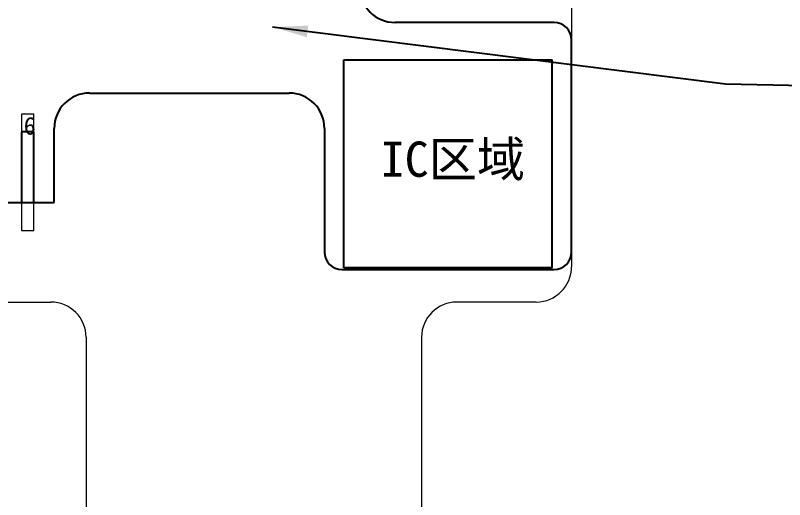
# Model space of a CAD drawing. Header units: inches. Extents: x 62 to 296, y 19 to 175.
# Drawn here: x 120.94 to 142.72, y 76.67 to 90.39 of the extents above; entities that cross this region are included whole.
import ezdxf

# ---------------------------------------------------------------- set-up
doc = ezdxf.new("R2010")
doc.units = ezdxf.units.IN
doc.header["$LTSCALE"] = 0.5
doc.header["$MEASUREMENT"] = 0
doc.layers.add('DWG', color=7, linetype='Continuous', lineweight=18)
doc.layers.add('FPC', color=3, linetype='Continuous')
doc.layers.add('标注', color=3, linetype='Continuous')
doc.styles.get("Standard").update_dxf_attribs({"font": 'arial.ttf'})
doc.styles.add('宋体', font='')
doc.styles.get('宋体').set_extended_font_data('SimSun')
doc.dimstyles.new('ISO-25$0', dxfattribs={"dimtxt": 1.8, "dimasz": 1.5, "dimexe": 1, "dimexo": 0.625, "dimtad": 1, "dimdsep": 46, "dimtxsty": 'Standard', "dimcen": 2.5, "dimclrd": 3, "dimclre": 3, "dimclrt": 3, "dimadec": 0, "dimazin": 0, "dimtfac": 1, "dimtmove": 0, "dimatfit": 3, "dimfxl": 1, "dimarcsym": 0})
doc.dimstyles.new('副本 (2)Standard', dxfattribs={"dimscale": 2, "dimtxt": 1, "dimasz": 0.5, "dimexe": 0.5, "dimexo": 0.5, "dimgap": 0.3, "dimtad": 1, "dimzin": 0, "dimdsep": 46, "dimtxsty": 'Standard', "dimcen": 0, "dimclrd": 5, "dimclre": 5, "dimclrt": 256, "dimadec": 1, "dimazin": 0, "dimtol": 1, "dimtp": 0.05, "dimtm": 0.05, "dimtfac": 1, "dimtofl": 0, "dimtmove": 1, "dimatfit": 3, "dimfxl": 1, "dimtolj": 1, "dimtzin": 0, "dimarcsym": 0})

# ---------------------------------------------------------------- blocks, each defined once
blk = doc.blocks.new('*D72')
at = {"layer": 'Defpoints', "color": 0}
for p in [(83.042, 92.466), (83.021, 69.798), (123.239, 69.798)]:
    blk.add_point(p, dxfattribs=at)
at = {"layer": '标注', "color": 3, "lineweight": -2}
for p, q in [((82.417, 92.466), (82.021, 92.466)), ((83.021, 90.966), (83.021, 71.298)), ((122.614, 69.798), (82.021, 69.798))]:
    blk.add_line(p, q, dxfattribs=at)
at = {"layer": '标注', "color": 3}
for points in [[(82.771, 90.966), (83.271, 90.966), (83.021, 92.466)], [(82.771, 71.298), (83.271, 71.298), (83.021, 69.798)]]:
    blk.add_solid(points, dxfattribs=at)
at = {"layer": '标注', "color": 3, "insert": (81.496, 81.132), "char_height": 1.8, "attachment_point": 5, "rotation": 90, "style": '宋体'}
blk.add_mtext('22.67', dxfattribs=at)

msp = doc.modelspace()

# ---------------------------------------------------------------- linework, layer by layer
at = {"color": 5}
for p, q in [((130.23692, 89.13408), (136.13692, 89.13408)), ((130.23692, 83.23408), (130.23692, 89.13408)), ((136.13692, 83.23408), (136.13692, 89.13408)), ((136.13692, 83.23408), (130.23692, 83.23408))]:
    msp.add_line(p, q, dxfattribs=at)
at = {"layer": 'DWG', "color": 30, "lineweight": 0}
for p, q in [((136.68447, 91.19015), (136.68447, 83.27074)), ((121.11192, 87.59015), (121.11192, 84.29305)), ((121.46192, 87.59015), (121.11192, 87.59015)), ((121.46192, 84.29305), (121.46192, 87.59015)), ((121.11192, 84.29305), (121.46192, 84.29305)), ((118.03645, 82.27074), (121.93854, 82.27074)), ((135.68447, 82.27074), (133.43854, 82.27074)), ((122.93854, 81.27074), (122.93854, 70.09751)), ((132.43854, 81.27074), (132.43854, 70.09751))]:
    msp.add_line(p, q, dxfattribs=at)
for centre, start, end in [((135.68447, 83.27074), 270, 0), ((121.93854, 81.27074), 0, 90), ((133.43854, 81.27074), 90, 180)]:
    msp.add_arc(centre, 1, start, end, dxfattribs=at)
at = {"layer": 'FPC', "color": 2}
for p, q in [((136.18692, 90.19015), (131.68692, 90.19015)), ((136.68692, 83.69015), (136.68692, 89.69015)), ((123.03692, 88.19015), (128.68692, 88.19015)), ((122.03692, 85.09015), (122.03692, 87.19015)), ((129.68692, 87.19015), (129.68692, 83.69015)), ((121.11192, 87.09015), (121.11192, 85.09015)), ((121.46192, 87.09015), (121.11192, 87.09015)), ((121.46192, 85.09015), (121.46192, 87.09015)), ((117.03692, 85.09015), (122.03692, 85.09015)), ((130.18692, 83.19015), (136.18692, 83.19015))]:
    msp.add_line(p, q, dxfattribs=at)
for centre, radius, start, end in [((131.68692, 91.19015), 1, 180, 270), ((136.18692, 89.69015), 0.5, 0, 90), ((123.03692, 87.19015), 1, 90, 180), ((128.68692, 87.19015), 1, 0, 90), ((130.18692, 83.69015), 0.5, 180, 270), ((136.18692, 83.69015), 0.5, 270, 0)]:
    msp.add_arc(centre, radius, start, end, dxfattribs=at)

# ---------------------------------------------------------------- texts
for s, insert, char_height, width, attachment_point in [('{\\fSimSun|b0|i0|c134|p2;6}', (121.51486, 87.51113), 0.5, 0.4596798, 3), ('{\\fSimSun|b0|i0|c134|p2;IC区域}', (131.27809, 86.81671), 1, 4.2604053, 1)]:
    msp.add_mtext(s, dxfattribs=dict(insert=insert, char_height=char_height, width=width, attachment_point=attachment_point))

# ---------------------------------------------------------------- dimensions: what is measured, and where the dimension line sits
at = {"layer": '标注'}
dim = msp.add_linear_dim(base=(83.02061, 69.79751), p1=(83.04196, 92.4662), p2=(123.23854, 69.79751), angle=90, dimstyle='ISO-25$0', override={"dimtxsty": '宋体'}, dxfattribs=at)
dim.commit()
dim.dimension.update_dxf_attribs({"geometry": '*D72', "text_midpoint": (81.49561, 81.13185)})

# ---------------------------------------------------------------- leaders
at = {"annotation_type": 0, "has_hookline": 1, "hookline_direction": 0, "text_width": 16.77778}
msp.add_leader([(128.21679, 90.06169), (141.04613, 88.45268), (150.4781, 88.23405)], dimstyle='副本 (2)Standard', override={"dimgap": 0.3, "dimtad": 0}, dxfattribs=at)

doc.saveas('drawing.dxf')
